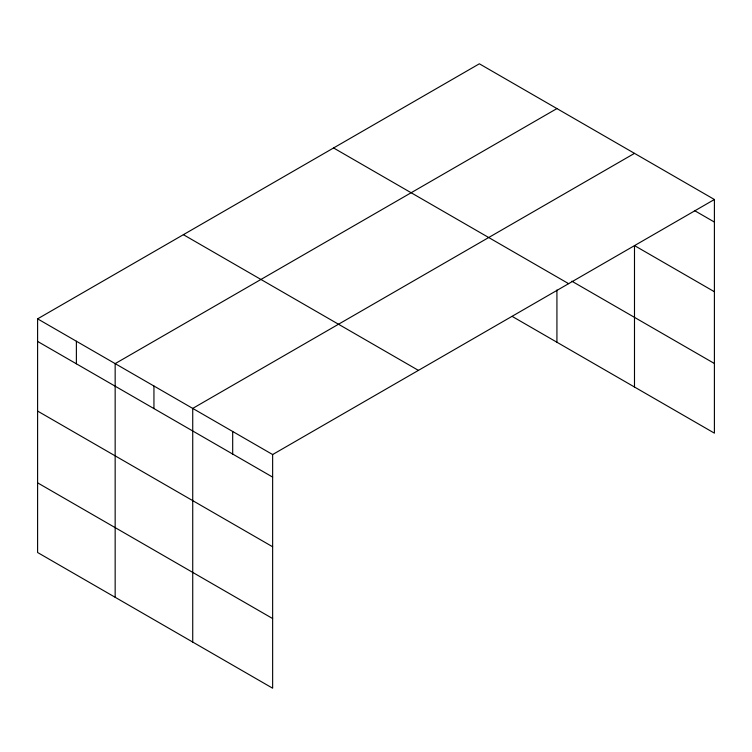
<?xml version="1.0" encoding="UTF-8"?>
<svg xmlns="http://www.w3.org/2000/svg" width="752" height="752" viewBox="0 0 752 752"><rect width="100%" height="100%" fill="white"/><g stroke="black" fill="none" stroke-linecap="round" stroke-linejoin="round"><path stroke-width="1.13" d="M37.6 318.848L272.638 454.546L272.638 688.202L37.6 552.504L37.6 318.848L479.362 63.798L714.4 199.496L714.4 433.152L512.178 316.404M556.922 108.579L115.159 363.63L115.159 597.285M634.491 153.361L192.728 408.402L192.728 642.067M272.638 454.546L714.4 199.496M694.425 210.532L714.4 222.066M714.4 291.729L634.491 245.584L634.491 387.017M571.84 281.192L714.4 363.498M333.578 147.965L568.615 283.664M183.385 234.68L418.422 370.379M37.6 341.417L272.638 477.116M37.6 411.071L272.638 546.77M37.6 482.84L272.638 618.548M556.922 289.99L556.922 342.235M232.688 431.479L232.688 454.048M153.944 386.011L153.944 408.59M76.384 341.239L76.384 363.808"/></g></svg>
